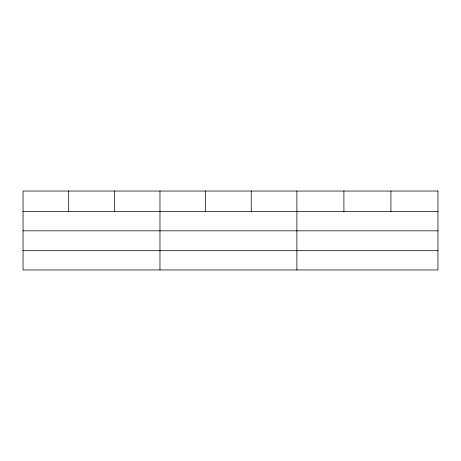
<?xml version="1.0" encoding="UTF-8"?>
<svg xmlns="http://www.w3.org/2000/svg" width="461" height="461" viewBox="0 0 461 461"><rect width="100%" height="100%" fill="white"/><g stroke="black" fill="none" stroke-linecap="round" stroke-linejoin="round"><path stroke-width="0.69" d="M23.05 211.559L437.95 211.559M23.05 230.828L437.95 230.828M23.05 250.686L437.95 250.686M390.928 191.044L390.928 211.559M343.906 191.044L343.906 211.559M296.884 191.044L296.884 269.956M251.245 191.044L251.245 211.559M205.606 191.044L205.606 211.559M159.967 191.044L159.967 269.956M114.328 191.044L114.328 211.559M68.689 191.044L68.689 211.559M437.95 191.044L23.05 191.044L23.05 269.956L437.95 269.956L437.95 191.044"/></g></svg>
